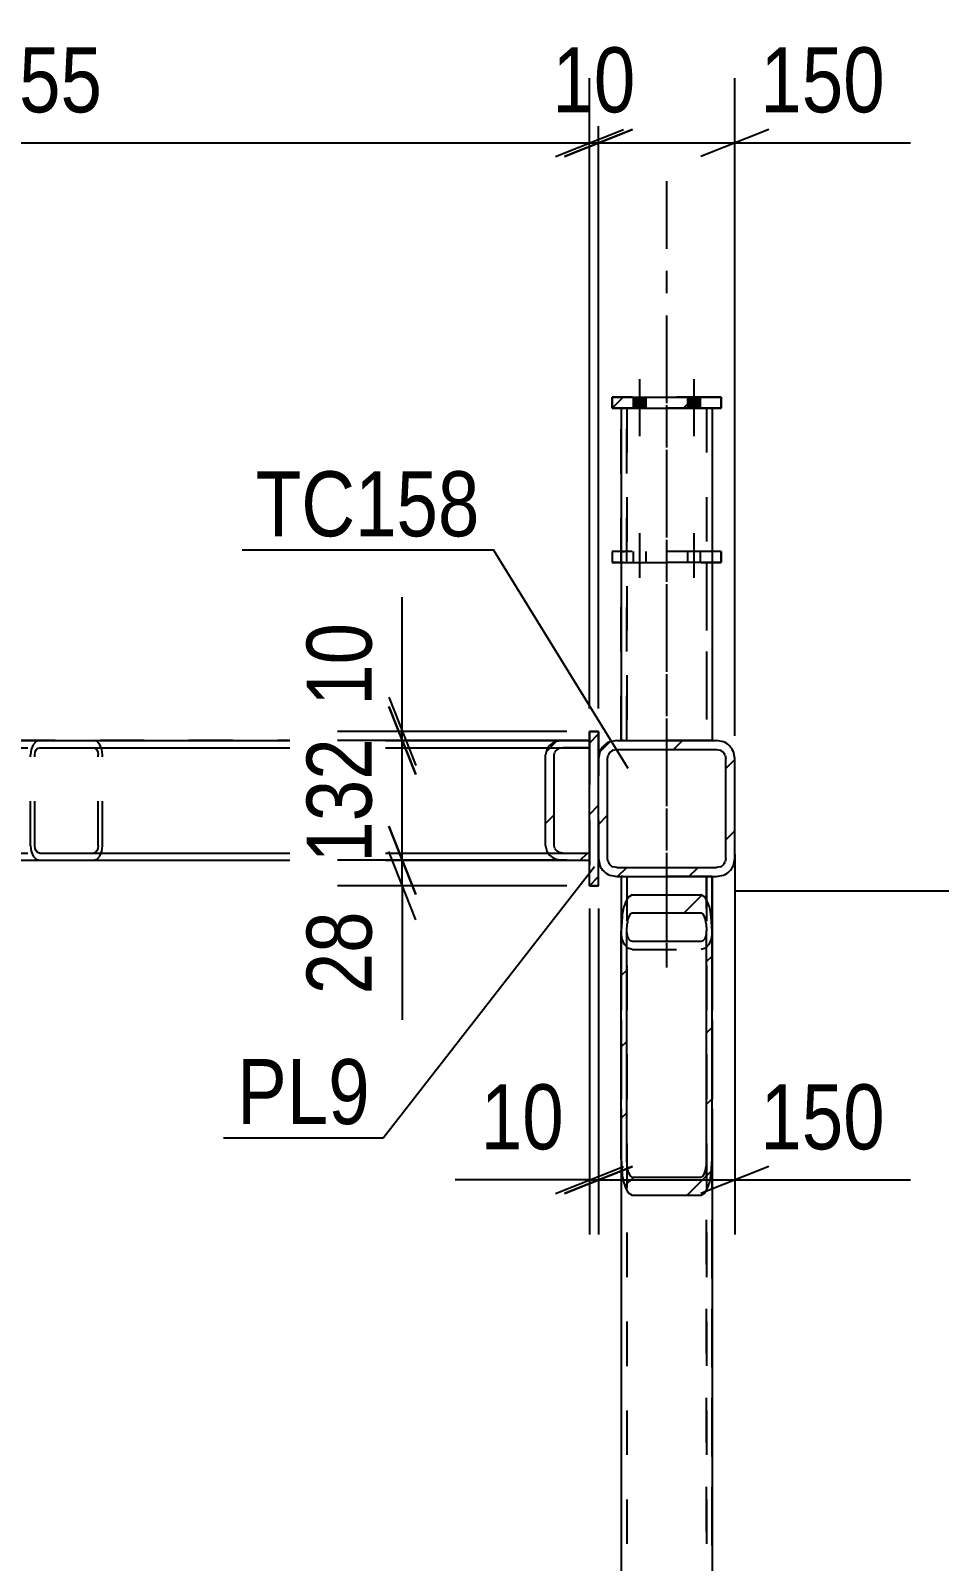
# Model space of a CAD drawing. Header units: millimetres. Extents: x -851 to 338, y -786 to 55.
# Drawn here: x 252.9 to 292.9, y -203.8 to -136.4 of the extents above; entities that cross this region are included whole.
import ezdxf

# ---------------------------------------------------------------- set-up
doc = ezdxf.new("R2010")
doc.units = ezdxf.units.MM
doc.linetypes.add('DXK_LINE_DOT2', pattern=[3.9198, 1.9599, -1.9599])
doc.linetypes.add('DXK_LINE_DOT3', pattern=[5.9187, 2.979, -0.9799, 0.9799, -0.9799])
doc.styles.add('Arial Narrow', font='ARIALN.TTF', dxfattribs={"height": 0.2})

# ---------------------------------------------------------------- blocks, each defined once
blk = doc.blocks.new('Part-232933133-12410 - 12326')
at = {"color": 7, "linetype": 'DXK_LINE_DOT2'}
for p, q in [((227.31, -167.668), (252.526, -167.668)), ((227.31, -167.668), (227.31, -172.948)), ((277.509, -167.668), (227.31, -167.668)), ((276.341, -167.669), (277.509, -167.669)), ((277.509, -172.949), (277.509, -167.668)), ((227.31, -167.988), (277.509, -167.988)), ((227.31, -167.988), (277.509, -167.989)), ((227.31, -172.628), (277.509, -172.629)), ((227.31, -172.628), (277.509, -172.628)), ((227.31, -172.948), (277.509, -172.948)), ((227.31, -172.948), (252.526, -172.948)), ((276.343, -172.949), (277.509, -172.949))]:
    blk.add_line(p, q, dxfattribs=at)
at = {"color": 2, "linetype": 'Continuous'}
for p, q in [((252.526, -167.668), (276.341, -167.669)), ((252.526, -172.948), (276.343, -172.949))]:
    blk.add_line(p, q, dxfattribs=at)
blk = doc.blocks.new('Part-232933133-12389 - 12326')
at = {"color": 7, "linetype": 'DXK_LINE_DOT2'}
for p, q in [((282.909, -173.668), (278.909, -173.668)), ((278.909, -173.668), (278.909, -203.129)), ((279.149, -173.668), (279.149, -203.129)), ((282.669, -173.668), (282.669, -203.129)), ((282.909, -203.129), (282.909, -173.668))]:
    blk.add_line(p, q, dxfattribs=at)
blk = doc.blocks.new('Part-232933133-60429 - 12326')
at = {"color": 7, "linetype": 'DXK_LINE_DOT3'}
blk.add_line((280.909, -143.027), (280.909, -177.67), dxfattribs=at)
at = {"color": 2, "linetype": 'Continuous'}
for p, q in [((278.909, -153.027), (278.909, -167.669)), ((282.909, -153.027), (282.909, -167.669))]:
    blk.add_line(p, q, dxfattribs=at)
at = {"color": 7, "linetype": 'DXK_LINE_DOT2'}
for p, q in [((282.909, -153.027), (278.909, -153.027)), ((279.149, -153.027), (279.149, -167.67)), ((282.669, -153.027), (282.669, -167.67)), ((278.909, -167.67), (278.909, -167.669)), ((282.909, -167.67), (278.909, -167.67)), ((282.909, -167.669), (282.909, -167.67))]:
    blk.add_line(p, q, dxfattribs=at)
blk = doc.blocks.new('Part-232933133-12437 - 12326')
at = {"linetype": 'Continuous'}
h = blk.add_hatch(dxfattribs=at)
h.set_pattern_fill('', scale=0.7, style=0, pattern_type=0)
h.set_pattern_definition([(45, (279.2049, -174.5882), (-1.57154, 1.57154), [])])
h.paths.add_polyline_path([(279.389, -174.467), (279.205, -174.588), (279.049, -174.932), (278.945, -175.448), (278.909, -176.055), (278.909, -186.113), (278.945, -186.72), (279.049, -187.235), (279.205, -187.58), (279.389, -187.701), (282.429, -187.701), (282.612, -187.58), (282.768, -187.235), (282.872, -186.72), (282.909, -186.113), (282.909, -176.055), (282.872, -175.448), (282.768, -174.932), (282.612, -174.588), (282.429, -174.467)])
h.paths.add_polyline_path([(282.52, -175.322), (282.598, -175.494), (282.65, -175.752), (282.669, -176.055), (282.669, -186.113), (282.65, -186.416), (282.598, -186.674), (282.52, -186.846), (282.429, -186.907), (279.389, -186.907), (279.297, -186.846), (279.219, -186.674), (279.167, -186.416), (279.149, -186.113), (279.149, -176.055), (279.167, -175.752), (279.219, -175.494), (279.297, -175.322), (279.389, -175.261), (282.429, -175.261)])
at = {"color": 2, "linetype": 'Continuous'}
for p, q in [((278.909, -173.669), (278.909, -176.055)), ((282.909, -173.669), (282.909, -176.055)), ((279.389, -174.467), (279.205, -174.588)), ((279.389, -174.467), (282.429, -174.467)), ((282.612, -174.588), (282.429, -174.467)), ((279.297, -175.322), (279.389, -175.261)), ((279.389, -175.261), (282.429, -175.261)), ((282.429, -175.261), (282.52, -175.322)), ((278.945, -175.448), (278.909, -176.055)), ((279.149, -176.055), (279.167, -175.752)), ((282.65, -175.752), (282.669, -176.055)), ((282.909, -176.055), (282.872, -175.448)), ((278.909, -186.113), (278.909, -176.055)), ((279.149, -186.113), (279.149, -176.055)), ((279.149, -176.135), (279.167, -176.276)), ((279.167, -176.276), (279.219, -176.396)), ((279.219, -176.396), (279.297, -176.476)), ((279.297, -176.476), (279.389, -176.504)), ((279.389, -176.504), (282.429, -176.504)), ((282.429, -176.504), (282.52, -176.476)), ((282.52, -176.476), (282.598, -176.396)), ((282.598, -176.396), (282.65, -176.276)), ((282.65, -176.276), (282.669, -176.135)), ((282.669, -186.113), (282.669, -176.055)), ((282.909, -186.113), (282.909, -176.055)), ((278.909, -186.113), (278.945, -186.72)), ((279.167, -186.416), (279.149, -186.113)), ((282.669, -186.113), (282.65, -186.416)), ((282.872, -186.72), (282.909, -186.113)), ((279.389, -186.907), (279.297, -186.846)), ((279.389, -186.907), (282.429, -186.907)), ((282.52, -186.846), (282.429, -186.907)), ((279.205, -187.58), (279.389, -187.701)), ((279.389, -187.701), (282.429, -187.701)), ((282.429, -187.701), (282.612, -187.58))]:
    blk.add_line(p, q, dxfattribs=at)
at = {"color": 7, "linetype": 'DXK_LINE_DOT2'}
for p, q in [((278.909, -173.669), (282.909, -173.669)), ((279.149, -173.669), (279.149, -186.113)), ((282.669, -173.669), (282.669, -186.113)), ((278.909, -176.055), (278.909, -186.113)), ((278.945, -176.418), (278.909, -176.135)), ((279.049, -176.657), (278.945, -176.418)), ((279.205, -176.818), (279.049, -176.657)), ((282.768, -176.657), (282.612, -176.818)), ((282.872, -176.418), (282.768, -176.657)), ((282.909, -176.135), (282.872, -176.418)), ((282.909, -176.055), (282.909, -186.113)), ((279.389, -176.874), (279.205, -176.818)), ((279.389, -176.874), (282.429, -176.874)), ((282.612, -176.818), (282.429, -176.874))]:
    blk.add_line(p, q, dxfattribs=at)
at = {"color": 2, "linetype": 'Continuous'}
for centre, radius, start, end in [((280.948, -175.584), 2.007, 150.25897, 176.10407), ((280.869, -175.584), 2.007, 3.89594, 29.74104), ((280.168, -175.82), 1.004, 150.25897, 176.10407), ((281.649, -175.82), 1.004, 3.89594, 29.74104), ((280.948, -186.584), 2.007, 183.89594, 209.74104), ((280.168, -186.348), 1.004, 183.89594, 209.74104), ((281.649, -186.348), 1.004, 330.25897, 356.10407), ((280.869, -186.584), 2.007, 330.25897, 356.10407)]:
    blk.add_arc(centre, radius, start, end, dxfattribs=at)
blk = doc.blocks.new('Part-232933133-12438 - 12326')
at = {"color": 7, "linetype": 'DXK_LINE_DOT2'}
for p, q in [((278.909, -173.668), (278.909, -292.668)), ((282.909, -173.668), (278.909, -173.668)), ((279.149, -173.668), (279.149, -292.668)), ((282.669, -173.668), (282.669, -292.668)), ((282.909, -292.668), (282.909, -173.668)), ((278.945, -176.417), (278.909, -176.135)), ((279.049, -176.657), (278.945, -176.417)), ((279.205, -176.818), (279.049, -176.657)), ((279.149, -176.135), (279.167, -176.276)), ((279.167, -176.276), (279.219, -176.396)), ((279.219, -176.396), (279.297, -176.476)), ((279.297, -176.476), (279.389, -176.504)), ((279.389, -176.504), (282.429, -176.504)), ((282.429, -176.504), (282.52, -176.476)), ((282.52, -176.476), (282.598, -176.396)), ((282.598, -176.396), (282.65, -176.276)), ((282.768, -176.657), (282.612, -176.818)), ((282.65, -176.276), (282.669, -176.135)), ((282.872, -176.417), (282.768, -176.657)), ((282.909, -176.135), (282.872, -176.417)), ((279.389, -176.874), (279.205, -176.818)), ((279.389, -176.874), (282.429, -176.874)), ((282.612, -176.818), (282.429, -176.874))]:
    blk.add_line(p, q, dxfattribs=at)
blk = doc.blocks.new('Part-232933133-12447 - 12326')
at = {"color": 7, "linetype": 'DXK_LINE_DOT2'}
for p, q in [((278.909, -173.669), (278.909, -186.113)), ((278.909, -173.669), (282.909, -173.669)), ((279.149, -173.669), (279.149, -292.669)), ((282.669, -292.669), (282.669, -173.669)), ((282.909, -173.669), (282.909, -186.113))]:
    blk.add_line(p, q, dxfattribs=at)
at = {"color": 2, "linetype": 'Continuous'}
for p, q in [((278.909, -186.113), (278.909, -292.669)), ((282.909, -186.113), (282.909, -292.669))]:
    blk.add_line(p, q, dxfattribs=at)
blk = doc.blocks.new('Part-232933133-12473 - 12326')
at = {"linetype": 'Continuous'}
h = blk.add_hatch(dxfattribs=at)
h.set_pattern_fill('', scale=0.7, style=0, pattern_type=0)
h.set_pattern_definition([(45, (278.4024, -167.7295), (-1.57154, 1.57154), [])])
h.paths.add_polyline_path([(278.709, -167.669), (278.402, -167.729), (278.143, -167.903), (277.969, -168.162), (277.909, -168.469), (277.909, -172.869), (277.969, -173.175), (278.143, -173.434), (278.402, -173.608), (278.709, -173.669), (283.109, -173.669), (283.415, -173.608), (283.674, -173.434), (283.848, -173.175), (283.909, -172.869), (283.909, -168.469), (283.848, -168.162), (283.674, -167.903), (283.415, -167.729), (283.109, -167.669)])
h.paths.add_polyline_path([(283.262, -168.099), (283.391, -168.186), (283.478, -168.316), (283.509, -168.469), (283.509, -172.869), (283.478, -173.022), (283.391, -173.151), (283.262, -173.238), (283.109, -173.269), (278.709, -173.269), (278.555, -173.238), (278.426, -173.151), (278.339, -173.022), (278.309, -172.869), (278.309, -168.469), (278.339, -168.316), (278.426, -168.186), (278.555, -168.099), (278.709, -168.069), (283.109, -168.069)])
at = {"color": 2, "linetype": 'Continuous'}
for p, q in [((278.709, -167.669), (278.402, -167.729)), ((278.709, -167.669), (283.109, -167.669)), ((283.415, -167.729), (283.109, -167.669)), ((277.969, -168.162), (277.909, -168.469)), ((277.909, -172.869), (277.909, -168.469)), ((278.309, -168.469), (278.339, -168.316)), ((278.309, -172.869), (278.309, -168.469)), ((278.555, -168.099), (278.709, -168.069)), ((278.709, -168.069), (283.109, -168.069)), ((283.109, -168.069), (283.262, -168.099)), ((283.478, -168.316), (283.509, -168.469)), ((283.509, -172.869), (283.509, -168.469)), ((283.909, -168.469), (283.848, -168.162)), ((283.909, -172.869), (283.909, -168.469)), ((277.909, -172.869), (277.969, -173.175)), ((278.339, -173.022), (278.309, -172.869)), ((278.709, -173.269), (278.555, -173.238)), ((278.709, -173.269), (283.109, -173.269)), ((283.262, -173.238), (283.109, -173.269)), ((283.509, -172.869), (283.478, -173.022)), ((283.848, -173.175), (283.909, -172.869)), ((278.402, -173.608), (278.709, -173.669)), ((278.709, -173.669), (283.109, -173.669)), ((283.109, -173.669), (283.415, -173.608))]:
    blk.add_line(p, q, dxfattribs=at)
at = {"color": 7, "linetype": 'DXK_LINE_DOT3'}
blk.add_line((280.909, -170.669), (280.909, -170.669), dxfattribs=at)
at = {"color": 2, "linetype": 'Continuous'}
for centre, radius, start, end in [((278.709, -168.469), 0.8, 112.5, 157.5), ((283.109, -168.469), 0.8, 22.5, 67.5), ((278.709, -168.469), 0.4, 112.5, 157.5), ((283.109, -168.469), 0.4, 22.5, 67.5), ((278.709, -172.869), 0.8, 202.5, 247.5), ((278.709, -172.869), 0.4, 202.5, 247.5), ((283.109, -172.869), 0.4, 292.5, 337.5), ((283.109, -172.869), 0.8, 292.5, 337.5)]:
    blk.add_arc(centre, radius, start, end, dxfattribs=at)
blk = doc.blocks.new('Part-232933133-12478 - 12326')
at = {"color": 7, "linetype": 'DXK_LINE_DOT2'}
for p, q in [((253.021, -167.856), (252.938, -168.063)), ((253.145, -167.717), (253.021, -167.856)), ((253.292, -167.668), (253.145, -167.717)), ((253.292, -167.668), (255.686, -167.668)), ((253.292, -167.668), (277.509, -167.668)), ((255.686, -167.668), (277.509, -167.668)), ((255.832, -167.717), (255.686, -167.668)), ((255.956, -167.856), (255.832, -167.717)), ((256.04, -168.064), (255.956, -167.856)), ((277.509, -167.668), (277.509, -172.948)), ((252.938, -168.063), (252.909, -168.308)), ((252.909, -172.308), (252.909, -168.308)), ((253.1, -168.308), (253.115, -168.186)), ((253.1, -172.308), (253.1, -168.308)), ((253.115, -168.186), (253.156, -168.082)), ((253.156, -168.082), (253.218, -168.013)), ((253.218, -168.013), (253.292, -167.988)), ((253.292, -167.988), (255.686, -167.988)), ((253.292, -167.988), (277.509, -167.988)), ((255.686, -167.988), (277.509, -167.988)), ((255.686, -167.988), (255.759, -168.013)), ((255.759, -168.013), (255.821, -168.082)), ((255.821, -168.082), (255.863, -168.186)), ((255.863, -168.186), (255.877, -168.308)), ((255.877, -172.308), (255.877, -168.308)), ((256.069, -168.308), (256.04, -168.064)), ((256.069, -172.308), (256.069, -168.308)), ((252.909, -172.308), (252.938, -172.553)), ((252.938, -172.553), (253.021, -172.761)), ((253.115, -172.431), (253.1, -172.308)), ((253.156, -172.535), (253.115, -172.431)), ((253.218, -172.604), (253.156, -172.535)), ((253.292, -172.628), (253.218, -172.604)), ((253.292, -172.628), (255.686, -172.628)), ((253.292, -172.628), (277.509, -172.628)), ((255.759, -172.604), (255.686, -172.628)), ((255.686, -172.628), (277.509, -172.628)), ((255.821, -172.535), (255.759, -172.604)), ((255.863, -172.431), (255.821, -172.535)), ((255.877, -172.308), (255.863, -172.431)), ((255.956, -172.761), (256.04, -172.553)), ((256.04, -172.553), (256.069, -172.308)), ((253.021, -172.761), (253.145, -172.9)), ((253.145, -172.9), (253.292, -172.948)), ((253.292, -172.948), (255.686, -172.948)), ((253.292, -172.948), (277.509, -172.948)), ((255.686, -172.948), (255.832, -172.9)), ((255.686, -172.948), (277.509, -172.948)), ((255.832, -172.9), (255.956, -172.761))]:
    blk.add_line(p, q, dxfattribs=at)
blk = doc.blocks.new('Part-232933133-12479 - 12326')
at = {"linetype": 'Continuous'}
h = blk.add_hatch(dxfattribs=at)
h.set_pattern_fill('', scale=0.7, style=0, pattern_type=0)
h.set_pattern_definition([(45, (276.049, -167.717), (-1.5715, 1.5715), [])])
h.paths.add_polyline_path([(276.342, -167.668), (276.049, -167.717), (275.801, -167.856), (275.634, -168.063), (275.576, -168.308), (275.576, -172.308), (275.634, -172.553), (275.801, -172.761), (276.049, -172.9), (276.342, -172.948), (277.509, -172.948), (277.509, -172.628), (276.342, -172.628), (276.196, -172.604), (276.071, -172.535), (275.988, -172.431), (275.959, -172.308), (275.959, -168.308), (275.988, -168.186), (276.071, -168.082), (276.196, -168.013), (276.342, -167.988), (277.509, -167.988), (277.509, -167.668)])
at = {"color": 2, "linetype": 'Continuous'}
for p, q in [((276.342, -167.668), (276.049, -167.717)), ((277.509, -167.668), (276.342, -167.668)), ((277.509, -167.988), (277.509, -167.668)), ((275.634, -168.063), (275.576, -168.308)), ((275.576, -172.308), (275.576, -168.308)), ((275.959, -168.308), (275.988, -168.186)), ((275.959, -172.308), (275.959, -168.308)), ((276.196, -168.013), (276.342, -167.988)), ((276.342, -167.988), (277.509, -167.988)), ((275.576, -172.308), (275.634, -172.553)), ((275.988, -172.431), (275.959, -172.308)), ((276.342, -172.628), (276.196, -172.604)), ((276.342, -172.628), (277.509, -172.628)), ((277.509, -172.948), (277.509, -172.628)), ((276.049, -172.9), (276.342, -172.948)), ((276.342, -172.948), (277.509, -172.948))]:
    blk.add_line(p, q, dxfattribs=at)
at = {"color": 7, "linetype": 'DXK_LINE_DOT2'}
for p, q in [((277.509, -167.668), (276.342, -167.668)), ((277.509, -172.948), (277.509, -167.668)), ((277.509, -167.988), (276.342, -167.988)), ((276.342, -172.628), (277.509, -172.628)), ((276.342, -172.948), (277.509, -172.948))]:
    blk.add_line(p, q, dxfattribs=at)
at = {"color": 2, "linetype": 'Continuous'}
for centre, radius, start, end in [((276.267, -168.399), 0.716, 107.70117, 152.05364), ((276.304, -168.354), 0.358, 107.70117, 152.05364), ((276.267, -172.218), 0.716, 207.94624, 252.29883), ((276.304, -172.263), 0.358, 207.94624, 252.29883)]:
    blk.add_arc(centre, radius, start, end, dxfattribs=at)
blk = doc.blocks.new('Part-232933133-60430 - 12326')
at = {"linetype": 'Continuous'}
h = blk.add_hatch(dxfattribs=at)
h.set_pattern_fill('', scale=0.7, style=0, pattern_type=0)
h.set_pattern_definition([(45, (278.5085, -153.0275), (-1.5715, 1.5715), [])])
h.paths.add_polyline_path([(278.509, -152.547), (278.509, -153.027), (283.309, -153.027), (283.309, -152.547)])
at = {"color": 7, "linetype": 'DXK_LINE_DOT2'}
for p, q in [((278.509, -153.027), (278.509, -152.547)), ((278.509, -152.547), (283.309, -152.547)), ((283.309, -153.027), (278.509, -153.027)), ((283.309, -152.547), (283.309, -153.027))]:
    blk.add_line(p, q, dxfattribs=at)
at = {"color": 2, "linetype": 'Continuous'}
for p, q in [((278.509, -152.547), (278.509, -153.027)), ((278.509, -152.547), (283.309, -152.547)), ((278.509, -153.027), (283.309, -153.027)), ((283.309, -153.027), (283.309, -152.547))]:
    blk.add_line(p, q, dxfattribs=at)
blk = doc.blocks.new('Part-232933133-12506 - 12326')
at = {"linetype": 'Continuous'}
h = blk.add_hatch(dxfattribs=at)
h.set_pattern_fill('', scale=0.7, style=0, pattern_type=0)
h.set_pattern_definition([(45, (277.5085, -174.0684), (-1.57154, 1.57154), [])])
h.paths.add_polyline_path([(277.509, -167.268), (277.509, -174.068), (277.909, -174.068), (277.909, -167.268)])
at = {"color": 2, "linetype": 'Continuous'}
for p, q in [((277.509, -167.268), (277.509, -167.268)), ((277.509, -174.068), (277.509, -167.268)), ((277.909, -167.268), (277.509, -167.268)), ((277.909, -167.268), (277.909, -167.268)), ((277.909, -174.068), (277.909, -167.268)), ((277.509, -174.068), (277.509, -174.068)), ((277.909, -174.068), (277.509, -174.068)), ((277.909, -174.068), (277.909, -174.068))]:
    blk.add_line(p, q, dxfattribs=at)
at = {"color": 7, "linetype": 'DXK_LINE_DOT2'}
for p, q in [((277.509, -167.268), (277.909, -167.268)), ((277.509, -167.268), (277.509, -174.068)), ((277.909, -167.268), (277.909, -174.068)), ((277.509, -174.068), (277.909, -174.068))]:
    blk.add_line(p, q, dxfattribs=at)
blk = doc.blocks.new('Part-232933133-12507 - 12326')
at = {"color": 7, "linetype": 'DXK_LINE_DOT2'}
for p, q in [((277.509, -167.268), (277.909, -167.268)), ((277.509, -174.068), (277.509, -167.268)), ((277.909, -174.068), (277.909, -167.268)), ((277.509, -174.068), (277.909, -174.068))]:
    blk.add_line(p, q, dxfattribs=at)
blk = doc.blocks.new('Part-232933133-60433 - 12326')
at = {"color": 7, "linetype": 'DXK_LINE_DOT3'}
blk.add_line((280.909, -143.027), (280.909, -177.67), dxfattribs=at)
at = {"color": 7, "linetype": 'DXK_LINE_DOT2'}
for p, q in [((278.909, -153.027), (282.909, -153.027)), ((278.909, -167.67), (278.909, -153.027)), ((279.149, -167.67), (279.149, -153.027)), ((282.669, -153.027), (282.669, -167.67)), ((282.909, -153.027), (282.909, -167.67)), ((282.909, -167.67), (278.909, -167.67))]:
    blk.add_line(p, q, dxfattribs=at)
blk = doc.blocks.new('Part-232933133-60434 - 12326')
at = {"color": 7, "linetype": 'DXK_LINE_DOT2'}
for p, q in [((283.309, -152.547), (278.509, -152.547)), ((278.509, -152.547), (278.509, -153.027)), ((278.509, -153.027), (283.309, -153.027)), ((283.309, -153.027), (283.309, -152.547))]:
    blk.add_line(p, q, dxfattribs=at)
blk = doc.blocks.new('Part-232933133-60437 - 12326')
at = {"color": 7, "linetype": 'DXK_LINE_DOT3'}
blk.add_line((280.909, -143.027), (280.909, -177.67), dxfattribs=at)
at = {"color": 7, "linetype": 'DXK_LINE_DOT2'}
for p, q in [((278.909, -153.027), (282.909, -153.027)), ((278.909, -167.67), (278.909, -153.027)), ((279.149, -167.67), (279.149, -153.027)), ((282.669, -153.027), (282.669, -167.67)), ((282.909, -153.027), (282.909, -167.67)), ((282.909, -167.67), (278.909, -167.67))]:
    blk.add_line(p, q, dxfattribs=at)
blk = doc.blocks.new('Part-232933133-60438 - 12326')
at = {"color": 7, "linetype": 'DXK_LINE_DOT2'}
for p, q in [((283.309, -152.547), (278.509, -152.547)), ((278.509, -152.547), (278.509, -153.027)), ((278.509, -153.027), (283.309, -153.027)), ((283.309, -153.027), (283.309, -152.547))]:
    blk.add_line(p, q, dxfattribs=at)
blk = doc.blocks.new('Part-232933133-60460 - 12326')
at = {"color": 7, "linetype": 'DXK_LINE_DOT3'}
blk.add_line((280.909, -149.824), (280.909, -177.67), dxfattribs=at)
at = {"color": 7, "linetype": 'DXK_LINE_DOT2'}
for p, q in [((278.909, -159.824), (282.909, -159.824)), ((278.909, -167.67), (278.909, -159.824)), ((279.149, -167.67), (279.149, -159.824)), ((282.669, -159.824), (282.669, -167.67)), ((282.909, -159.824), (282.909, -167.67)), ((282.909, -167.67), (278.909, -167.67))]:
    blk.add_line(p, q, dxfattribs=at)
blk = doc.blocks.new('Part-232933133-60461 - 12326')
at = {"color": 2, "linetype": 'Continuous'}
for p, q in [((278.509, -159.344), (278.509, -159.824)), ((278.909, -159.344), (278.509, -159.344)), ((278.909, -159.824), (278.509, -159.824)), ((283.309, -159.344), (282.909, -159.344)), ((283.309, -159.824), (282.909, -159.824)), ((283.309, -159.344), (283.309, -159.824))]:
    blk.add_line(p, q, dxfattribs=at)
at = {"color": 7, "linetype": 'DXK_LINE_DOT2'}
for p, q in [((278.945, -159.344), (278.909, -159.344)), ((278.909, -159.344), (279.049, -159.344)), ((278.945, -159.824), (278.909, -159.824)), ((278.909, -159.824), (279.049, -159.824)), ((282.909, -159.344), (278.945, -159.344)), ((282.909, -159.824), (278.945, -159.824))]:
    blk.add_line(p, q, dxfattribs=at)
blk = doc.blocks.new('Part-232933133-60462 - 12326')
at = {"color": 7, "linetype": 'DXK_LINE_DOT3'}
blk.add_line((280.909, -149.824), (280.909, -177.67), dxfattribs=at)
at = {"color": 7, "linetype": 'DXK_LINE_DOT2'}
for p, q in [((278.909, -159.824), (282.909, -159.824)), ((278.909, -167.67), (278.909, -159.824)), ((279.149, -167.67), (279.149, -159.824)), ((282.669, -159.824), (282.669, -167.67)), ((282.909, -159.824), (282.909, -167.67)), ((282.909, -167.67), (278.909, -167.67))]:
    blk.add_line(p, q, dxfattribs=at)
blk = doc.blocks.new('Part-232933133-60463 - 12326')
at = {"color": 7, "linetype": 'DXK_LINE_DOT2'}
for p, q in [((283.309, -159.344), (278.509, -159.344)), ((278.509, -159.344), (278.509, -159.824)), ((278.509, -159.824), (283.309, -159.824)), ((283.309, -159.824), (283.309, -159.344))]:
    blk.add_line(p, q, dxfattribs=at)
blk = doc.blocks.new('Bolt-232933133-60498 - 12326')
at = {"linetype": 'Continuous'}
for points in [[(279.429, -153.027), (279.989, -153.027), (279.989, -152.547), (279.429, -152.547)], [(281.829, -153.027), (282.389, -153.027), (282.389, -152.547), (281.829, -152.547)]]:
    blk.add_hatch(color=1, dxfattribs=at).paths.add_polyline_path(points)
at = {"color": 1, "linetype": 'Continuous'}
for p, q in [((279.709, -151.747), (279.709, -154.267)), ((282.109, -151.747), (282.109, -154.267)), ((279.429, -152.547), (279.429, -153.027)), ((279.989, -152.547), (279.989, -153.027)), ((281.829, -152.547), (281.829, -153.027)), ((282.389, -152.547), (282.389, -153.027))]:
    blk.add_line(p, q, dxfattribs=at)
blk = doc.blocks.new('Bolt-232933133-60500 - 12326')
at = {"linetype": 'Continuous'}
for points in [[(279.429, -153.027), (279.989, -153.027), (279.989, -152.547), (279.429, -152.547)], [(279.429, -153.027), (279.989, -153.027), (279.989, -152.547), (279.429, -152.547)], [(281.829, -153.027), (282.389, -153.027), (282.389, -152.547), (281.829, -152.547)], [(281.829, -153.027), (282.389, -153.027), (282.389, -152.547), (281.829, -152.547)]]:
    blk.add_hatch(color=1, dxfattribs=at).paths.add_polyline_path(points)
at = {"color": 1, "linetype": 'Continuous'}
for p, q in [((279.709, -151.747), (279.709, -154.267)), ((279.709, -151.747), (279.709, -154.267)), ((282.109, -151.747), (282.109, -154.267)), ((282.109, -151.747), (282.109, -154.267)), ((279.429, -152.547), (279.429, -153.027)), ((279.429, -152.547), (279.429, -153.027)), ((279.989, -152.547), (279.989, -153.027)), ((279.989, -152.547), (279.989, -153.027)), ((281.829, -152.547), (281.829, -153.027)), ((281.829, -152.547), (281.829, -153.027)), ((282.389, -152.547), (282.389, -153.027)), ((282.389, -152.547), (282.389, -153.027))]:
    blk.add_line(p, q, dxfattribs=at)
blk = doc.blocks.new('Bolt-232933133-60502 - 12326')
at = {"linetype": 'Continuous'}
for points in [[(279.429, -153.027), (279.989, -153.027), (279.989, -152.547), (279.429, -152.547)], [(279.429, -153.027), (279.989, -153.027), (279.989, -152.547), (279.429, -152.547)], [(281.829, -153.027), (282.389, -153.027), (282.389, -152.547), (281.829, -152.547)], [(281.829, -153.027), (282.389, -153.027), (282.389, -152.547), (281.829, -152.547)]]:
    blk.add_hatch(color=1, dxfattribs=at).paths.add_polyline_path(points)
at = {"color": 1, "linetype": 'Continuous'}
for p, q in [((279.709, -151.747), (279.709, -154.267)), ((279.709, -151.747), (279.709, -154.267)), ((282.109, -151.747), (282.109, -154.267)), ((282.109, -151.747), (282.109, -154.267)), ((279.429, -152.547), (279.429, -153.027)), ((279.429, -152.547), (279.429, -153.027)), ((279.989, -152.547), (279.989, -153.027)), ((279.989, -152.547), (279.989, -153.027)), ((281.829, -152.547), (281.829, -153.027)), ((281.829, -152.547), (281.829, -153.027)), ((282.389, -152.547), (282.389, -153.027)), ((282.389, -152.547), (282.389, -153.027))]:
    blk.add_line(p, q, dxfattribs=at)
blk = doc.blocks.new('Bolt-232933133-60511 - 12326')
at = {"color": 1, "linetype": 'DXK_LINE_DOT2'}
for p, q in [((279.709, -158.544), (279.709, -161.064)), ((279.709, -158.544), (279.709, -161.064)), ((282.109, -158.544), (282.109, -161.064)), ((282.109, -158.544), (282.109, -161.064)), ((279.429, -159.344), (279.429, -159.824)), ((279.429, -159.344), (279.429, -159.824)), ((279.989, -159.344), (279.989, -159.824)), ((279.989, -159.344), (279.989, -159.824)), ((281.829, -159.344), (281.829, -159.824)), ((281.829, -159.344), (281.829, -159.824)), ((282.389, -159.344), (282.389, -159.824)), ((282.389, -159.344), (282.389, -159.824))]:
    blk.add_line(p, q, dxfattribs=at)
blk = doc.blocks.new('Bolt-232933133-60512 - 12326')
at = {"color": 1, "linetype": 'DXK_LINE_DOT2'}
for p, q in [((279.709, -158.544), (279.709, -161.064)), ((279.709, -158.544), (279.709, -161.064)), ((282.109, -158.544), (282.109, -161.064)), ((282.109, -158.544), (282.109, -161.064)), ((279.429, -159.344), (279.429, -159.824)), ((279.429, -159.344), (279.429, -159.824)), ((279.989, -159.344), (279.989, -159.824)), ((279.989, -159.344), (279.989, -159.824)), ((281.829, -159.344), (281.829, -159.824)), ((281.829, -159.344), (281.829, -159.824)), ((282.389, -159.344), (282.389, -159.824)), ((282.389, -159.344), (282.389, -159.824))]:
    blk.add_line(p, q, dxfattribs=at)
blk = doc.blocks.new('StraightDimension-232933133-42502 - 12326')
at = {"color": 7, "linetype": 'Continuous'}
for p, q in [((277.909, -166.268), (277.909, -138.497)), ((283.909, -167.468), (283.909, -138.497)), ((276.409, -141.947), (279.409, -140.747)), ((285.409, -140.747), (282.409, -141.947)), ((277.909, -141.347), (283.909, -141.347)), ((283.909, -141.347), (291.643, -141.347)), ((283.909, -141.347), (291.643, -141.347))]:
    blk.add_line(p, q, dxfattribs=at)
at = {"color": 0}
blk.add_wipeout([(291.118, -140.597), (291.118, -136.397), (284.434, -136.397), (284.434, -140.597)], dxfattribs=at)
at = {"color": 3, "style": 'Arial Narrow'}
blk.add_text('150', height=2.8633, dxfattribs=at).set_placement((285.034, -139.997))
blk = doc.blocks.new('StraightDimension-232933133-12916 - 12326')
at = {"color": 7, "linetype": 'Continuous'}
blk.add_line((283.909, -174.298), (316.511, -174.298), dxfattribs=at)
blk = doc.blocks.new('StraightDimension-232933133-12757 - 12326')
at = {"color": 7, "linetype": 'Continuous'}
for p, q in [((268.671, -166.169), (269.871, -169.169)), ((277.309, -167.669), (266.421, -167.669)), ((269.271, -172.949), (269.271, -167.669)), ((269.871, -174.449), (268.671, -171.449)), ((276.509, -172.949), (266.421, -172.949))]:
    blk.add_line(p, q, dxfattribs=at)
at = {"color": 0}
blk.add_wipeout([(268.521, -166.966), (264.321, -166.966), (264.321, -173.651), (268.521, -173.651)], dxfattribs=at)
at = {"color": 3, "style": 'Arial Narrow'}
blk.add_text('132', height=2.8633, rotation=90.00021, dxfattribs=at).set_placement((267.921, -173.051))
blk = doc.blocks.new('StraightDimension-232933133-12739 - 12326')
at = {"color": 7, "linetype": 'Continuous'}
for p, q in [((268.671, -171.449), (269.871, -174.449)), ((269.871, -175.568), (268.671, -172.568)), ((276.509, -172.949), (266.421, -172.949)), ((269.271, -174.068), (269.271, -172.949)), ((276.509, -174.068), (266.421, -174.068)), ((269.271, -174.068), (269.271, -179.975)), ((269.271, -174.068), (269.271, -179.975))]:
    blk.add_line(p, q, dxfattribs=at)
at = {"color": 0}
blk.add_wipeout([(268.521, -174.593), (264.321, -174.593), (264.321, -179.45), (268.521, -179.45)], dxfattribs=at)
at = {"color": 3, "style": 'Arial Narrow'}
blk.add_text('28', height=2.8633, rotation=90.00021, dxfattribs=at).set_placement((267.921, -178.85))
blk = doc.blocks.new('StraightDimension-232933133-42503 - 12326')
at = {"color": 7, "linetype": 'Continuous'}
for p, q in [((277.509, -166.268), (277.509, -138.497)), ((277.909, -166.268), (277.909, -138.497)), ((276.009, -141.947), (279.009, -140.747)), ((279.409, -140.747), (276.409, -141.947)), ((277.509, -141.347), (277.909, -141.347))]:
    blk.add_line(p, q, dxfattribs=at)
at = {"color": 0}
blk.add_wipeout([(280.137, -140.597), (280.137, -136.397), (275.28, -136.397), (275.28, -140.597)], dxfattribs=at)
at = {"color": 3, "style": 'Arial Narrow'}
blk.add_text('10', height=2.8633, dxfattribs=at).set_placement((275.88, -139.997))
blk = doc.blocks.new('StraightDimension-232933133-12773 - 12326')
at = {"color": 7, "linetype": 'Continuous'}
for p, q in [((269.271, -167.268), (269.271, -161.362)), ((269.271, -167.268), (269.271, -161.362)), ((268.671, -165.768), (269.871, -168.768)), ((269.871, -169.169), (268.671, -166.169)), ((276.509, -167.268), (266.421, -167.268)), ((277.309, -167.669), (266.421, -167.669)), ((269.271, -167.669), (269.271, -167.268))]:
    blk.add_line(p, q, dxfattribs=at)
at = {"color": 0}
blk.add_wipeout([(268.521, -161.887), (264.321, -161.887), (264.321, -166.743), (268.521, -166.743)], dxfattribs=at)
at = {"color": 3, "style": 'Arial Narrow'}
blk.add_text('10', height=2.8633, rotation=90.00021, dxfattribs=at).set_placement((267.921, -166.143))
blk = doc.blocks.new('StraightDimension-232933133-73503 - 12326')
at = {"color": 7, "linetype": 'Continuous'}
for p, q in [((277.509, -175.068), (277.509, -189.432)), ((277.909, -175.068), (277.909, -189.432)), ((276.009, -187.632), (279.009, -186.432)), ((279.409, -186.432), (276.409, -187.632)), ((277.509, -187.032), (271.602, -187.032)), ((277.509, -187.032), (271.602, -187.032)), ((277.509, -187.032), (277.909, -187.032))]:
    blk.add_line(p, q, dxfattribs=at)
at = {"color": 0}
blk.add_wipeout([(276.984, -186.282), (276.984, -182.082), (272.127, -182.082), (272.127, -186.282)], dxfattribs=at)
at = {"color": 3, "style": 'Arial Narrow'}
blk.add_text('10', height=2.8633, dxfattribs=at).set_placement((272.727, -185.682))
blk = doc.blocks.new('StraightDimension-232933133-42504 - 12326')
at = {"color": 7, "linetype": 'Continuous'}
for p, q in [((227.31, -166.268), (227.31, -138.497)), ((277.509, -166.268), (277.509, -138.497)), ((228.81, -140.747), (225.81, -141.947)), ((276.009, -141.947), (279.009, -140.747)), ((227.31, -141.347), (277.509, -141.347))]:
    blk.add_line(p, q, dxfattribs=at)
at = {"color": 0}
blk.add_wipeout([(256.665, -140.597), (256.665, -136.397), (248.153, -136.397), (248.153, -140.597)], dxfattribs=at)
at = {"color": 3, "style": 'Arial Narrow'}
blk.add_text('1255', height=2.8633, dxfattribs=at).set_placement((248.753, -139.997))
blk = doc.blocks.new('StraightDimension-232933133-73502 - 12326')
at = {"color": 7, "linetype": 'Continuous'}
for p, q in [((283.909, -172.674), (283.909, -189.432)), ((277.909, -175.068), (277.909, -189.432)), ((276.409, -187.632), (279.409, -186.432)), ((285.409, -186.432), (282.409, -187.632)), ((277.909, -187.032), (283.909, -187.032)), ((283.909, -187.032), (291.643, -187.032)), ((283.909, -187.032), (291.643, -187.032))]:
    blk.add_line(p, q, dxfattribs=at)
at = {"color": 0}
blk.add_wipeout([(291.118, -186.282), (291.118, -182.082), (284.434, -182.082), (284.434, -186.282)], dxfattribs=at)
at = {"color": 3, "style": 'Arial Narrow'}
blk.add_text('150', height=2.8633, dxfattribs=at).set_placement((285.034, -185.682))
blk = doc.blocks.new('Mark-232933133-42878 - 12326')
at = {"color": 30, "linetype": 'Continuous'}
for p in [(262.221, -159.275), (279.213, -168.907)]:
    blk.add_line(p, (273.286, -159.275), dxfattribs=at)
at = {"color": 0}
blk.add_wipeout([(272.686, -158.675), (272.686, -155.675), (262.821, -155.675), (262.821, -158.675)], dxfattribs=at)
blk.add_wipeout([(272.686, -158.675), (272.686, -155.675), (262.821, -155.675), (262.821, -158.675)], dxfattribs=at)
at = {"color": 3, "style": 'Arial Narrow'}
blk.add_text('TC158', height=2.8633, dxfattribs=at).set_placement((262.821, -158.675))
blk = doc.blocks.new('Mark-232933133-42909 - 12326')
at = {"color": 30, "linetype": 'Continuous'}
for p in [(277.737, -173.243), (261.399, -185.17)]:
    blk.add_line(p, (268.447, -185.17), dxfattribs=at)
at = {"color": 0}
blk.add_wipeout([(267.847, -184.57), (267.847, -181.57), (261.999, -181.57), (261.999, -184.57)], dxfattribs=at)
blk.add_wipeout([(267.847, -184.57), (267.847, -181.57), (261.999, -181.57), (261.999, -184.57)], dxfattribs=at)
at = {"color": 3, "style": 'Arial Narrow'}
blk.add_text('PL9', height=2.8633, dxfattribs=at).set_placement((261.999, -184.57))

msp = doc.modelspace()

# ---------------------------------------------------------------- block references
for name in ['Part-232933133-60429 - 12326', 'Part-232933133-60433 - 12326', 'Part-232933133-60437 - 12326', 'Part-232933133-60460 - 12326', 'Part-232933133-60462 - 12326', 'Bolt-232933133-60498 - 12326', 'Bolt-232933133-60500 - 12326', 'Bolt-232933133-60502 - 12326', 'Part-232933133-60430 - 12326', 'Part-232933133-60434 - 12326', 'Part-232933133-60438 - 12326', 'Bolt-232933133-60511 - 12326', 'Bolt-232933133-60512 - 12326', 'Part-232933133-60461 - 12326', 'Part-232933133-60463 - 12326', 'Part-232933133-12410 - 12326', 'Part-232933133-12478 - 12326', 'Part-232933133-12479 - 12326', 'Part-232933133-12506 - 12326', 'Part-232933133-12507 - 12326', 'Part-232933133-12473 - 12326', 'Part-232933133-12389 - 12326', 'Part-232933133-12438 - 12326', 'Part-232933133-12437 - 12326', 'Part-232933133-12447 - 12326']:
    msp.add_blockref(name, (0, 0))

# ---------------------------------------------------------------- next in the draw order: block references
for name in ['StraightDimension-232933133-42502 - 12326', 'StraightDimension-232933133-12916 - 12326']:
    msp.add_blockref(name, (0, 0))

# ---------------------------------------------------------------- next in the draw order: block references
msp.add_blockref('StraightDimension-232933133-12757 - 12326', (0, 0))

# ---------------------------------------------------------------- next in the draw order: block references
for name in ['StraightDimension-232933133-42503 - 12326', 'StraightDimension-232933133-12739 - 12326']:
    msp.add_blockref(name, (0, 0))

# ---------------------------------------------------------------- next in the draw order: block references
for name in ['StraightDimension-232933133-12773 - 12326', 'StraightDimension-232933133-73503 - 12326']:
    msp.add_blockref(name, (0, 0))

# ---------------------------------------------------------------- next in the draw order: block references
for name in ['StraightDimension-232933133-42504 - 12326', 'StraightDimension-232933133-73502 - 12326']:
    msp.add_blockref(name, (0, 0))

# ---------------------------------------------------------------- next in the draw order: block references
for name in ['Mark-232933133-42878 - 12326', 'Mark-232933133-42909 - 12326']:
    msp.add_blockref(name, (0, 0))

doc.saveas('drawing.dxf')
